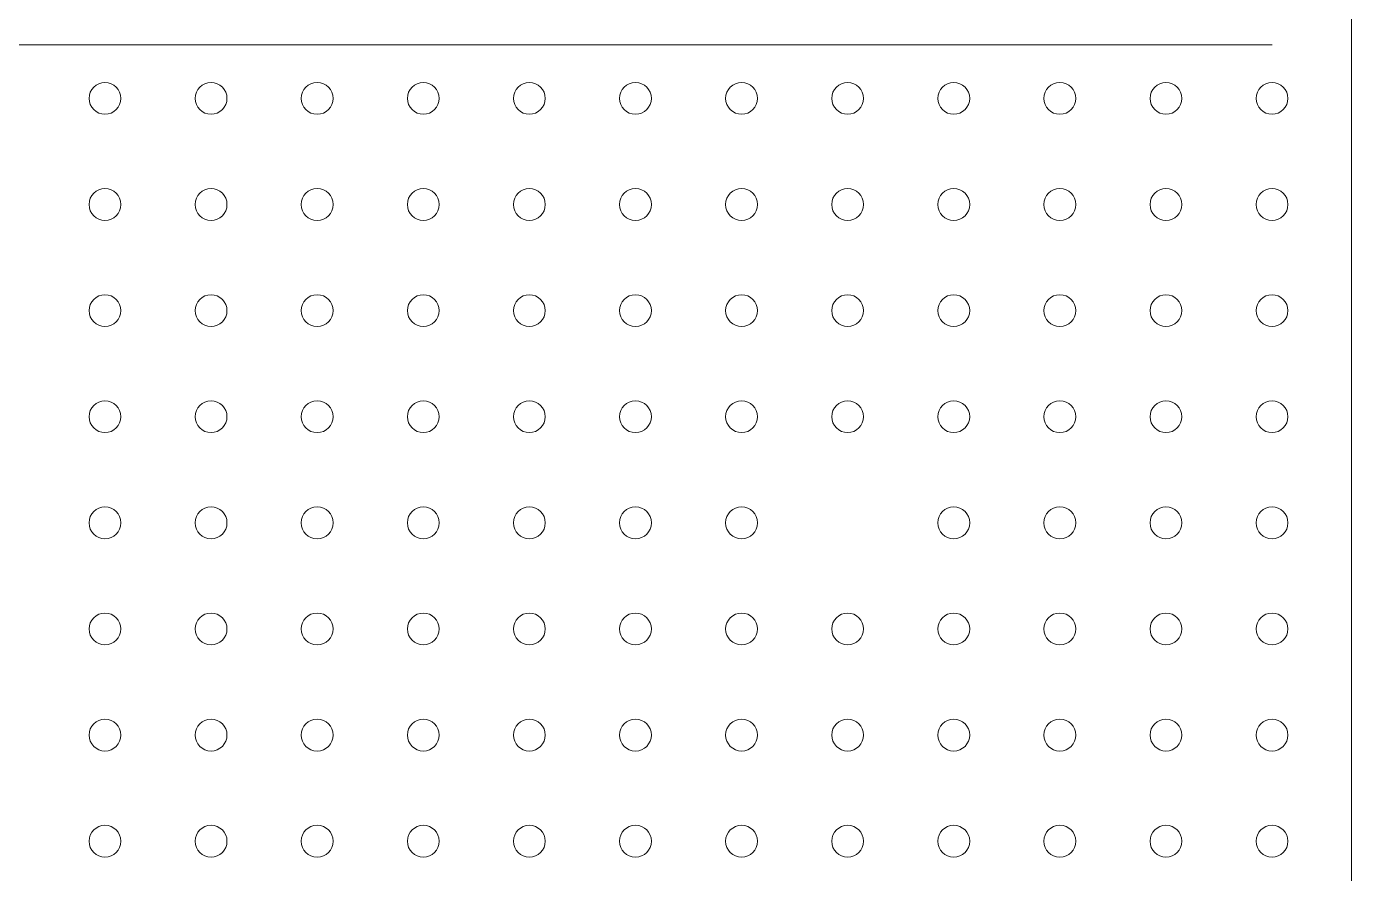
# Model space of a CAD drawing. Header units: millimetres. Extents: x -343 to 152, y -236 to 152.
# Drawn here: x 27.5 to 152.4, y -78.2 to 1.7 of the extents above; entities that cross this region are included whole.
import ezdxf

# ---------------------------------------------------------------- set-up
doc = ezdxf.new("R2010")
doc.units = ezdxf.units.MM
doc.header["$MEASUREMENT"] = 0
doc.layers.add('Layer 1', color=7, linetype='Continuous')

msp = doc.modelspace()

# ---------------------------------------------------------------- linework, layer by layer
at = {"layer": 'Layer 1', "color": 1, "lineweight": 20}
msp.add_open_spline([(-152.5693, -152.5693), (-152.5693, -152.5693), (152.4307, -152.5693), (152.4307, -152.5693), (152.4307, -152.5693), (152.4307, 152.4307), (152.4307, 152.4307), (152.4307, 152.4307), (-152.5693, 152.4307), (-152.5693, 152.4307), (-152.5693, 152.4307), (-152.5693, -152.5693), (-152.5693, -152.5693)], degree=3, knots=[0, 0, 0, 0, 0.25, 0.25, 0.25, 0.5, 0.5, 0.5, 0.75, 0.75, 0.75, 1, 1, 1, 1], dxfattribs=at)
msp.add_open_spline([(-135.0579, -0.0694), (-135.0579, -0.0694), (144.9421, -0.0694), (144.9421, -0.0694)], degree=3, dxfattribs=at)
at = {"layer": 'Layer 1', "color": 253, "lineweight": 9}
for points in [[(34.942, -3.611), (34.1136, -3.611), (33.4421, -4.2826), (33.4421, -5.1109), (33.4421, -5.9393), (34.1136, -6.611), (34.942, -6.611), (35.7705, -6.611), (36.442, -5.9393), (36.442, -5.1109), (36.442, -4.2826), (35.7705, -3.611), (34.942, -3.611)], [(44.9421, -3.611), (44.1137, -3.611), (43.442, -4.2826), (43.442, -5.1109), (43.442, -5.9393), (44.1137, -6.611), (44.9421, -6.611), (45.7704, -6.611), (46.4421, -5.9393), (46.4421, -5.1109), (46.4421, -4.2826), (45.7704, -3.611), (44.9421, -3.611)], [(54.9421, -3.611), (54.1136, -3.611), (53.4421, -4.2826), (53.4421, -5.1109), (53.4421, -5.9393), (54.1136, -6.611), (54.9421, -6.611), (55.7705, -6.611), (56.442, -5.9393), (56.442, -5.1109), (56.442, -4.2826), (55.7705, -3.611), (54.9421, -3.611)], [(64.942, -3.611), (64.1137, -3.611), (63.442, -4.2826), (63.442, -5.1109), (63.442, -5.9393), (64.1137, -6.611), (64.942, -6.611), (65.7704, -6.611), (66.4421, -5.9393), (66.4421, -5.1109), (66.4421, -4.2826), (65.7704, -3.611), (64.942, -3.611)], [(74.9421, -3.611), (74.1136, -3.611), (73.442, -4.2826), (73.442, -5.1109), (73.442, -5.9393), (74.1136, -6.611), (74.9421, -6.611), (75.7705, -6.611), (76.442, -5.9393), (76.442, -5.1109), (76.442, -4.2826), (75.7705, -3.611), (74.9421, -3.611)], [(84.942, -3.611), (84.1136, -3.611), (83.4421, -4.2826), (83.4421, -5.1109), (83.4421, -5.9393), (84.1136, -6.611), (84.942, -6.611), (85.7704, -6.611), (86.4421, -5.9393), (86.4421, -5.1109), (86.4421, -4.2826), (85.7704, -3.611), (84.942, -3.611)], [(94.9421, -3.611), (94.1137, -3.611), (93.442, -4.2826), (93.442, -5.1109), (93.442, -5.9393), (94.1137, -6.611), (94.9421, -6.611), (95.7704, -6.611), (96.4421, -5.9393), (96.4421, -5.1109), (96.4421, -4.2826), (95.7704, -3.611), (94.9421, -3.611)], [(104.942, -3.611), (104.1136, -3.611), (103.4421, -4.2826), (103.4421, -5.1109), (103.4421, -5.9393), (104.1136, -6.611), (104.942, -6.611), (105.7705, -6.611), (106.442, -5.9393), (106.442, -5.1109), (106.442, -4.2826), (105.7705, -3.611), (104.942, -3.611)], [(114.9421, -3.611), (114.1137, -3.611), (113.442, -4.2826), (113.442, -5.1109), (113.442, -5.9393), (114.1137, -6.611), (114.9421, -6.611), (115.7704, -6.611), (116.4421, -5.9393), (116.4421, -5.1109), (116.4421, -4.2826), (115.7704, -3.611), (114.9421, -3.611)], [(124.9421, -3.611), (124.1136, -3.611), (123.4421, -4.2826), (123.4421, -5.1109), (123.4421, -5.9393), (124.1136, -6.611), (124.9421, -6.611), (125.7705, -6.611), (126.442, -5.9393), (126.442, -5.1109), (126.442, -4.2826), (125.7705, -3.611), (124.9421, -3.611)], [(134.942, -3.611), (134.1137, -3.611), (133.442, -4.2826), (133.442, -5.1109), (133.442, -5.9393), (134.1137, -6.611), (134.942, -6.611), (135.7704, -6.611), (136.4421, -5.9393), (136.4421, -5.1109), (136.4421, -4.2826), (135.7704, -3.611), (134.942, -3.611)], [(144.9421, -3.611), (144.1136, -3.611), (143.4421, -4.2826), (143.4421, -5.1109), (143.4421, -5.9393), (144.1136, -6.611), (144.9421, -6.611), (145.7705, -6.611), (146.442, -5.9393), (146.442, -5.1109), (146.442, -4.2826), (145.7705, -3.611), (144.9421, -3.611)], [(34.942, -13.6109), (34.1136, -13.6109), (33.4421, -14.2826), (33.4421, -15.111), (33.4421, -15.9394), (34.1136, -16.6109), (34.942, -16.6109), (35.7705, -16.6109), (36.442, -15.9394), (36.442, -15.111), (36.442, -14.2826), (35.7705, -13.6109), (34.942, -13.6109)], [(44.9421, -13.6109), (44.1137, -13.6109), (43.442, -14.2826), (43.442, -15.111), (43.442, -15.9394), (44.1137, -16.6109), (44.9421, -16.6109), (45.7704, -16.6109), (46.4421, -15.9394), (46.4421, -15.111), (46.4421, -14.2826), (45.7704, -13.6109), (44.9421, -13.6109)], [(54.9421, -13.6109), (54.1136, -13.6109), (53.4421, -14.2826), (53.4421, -15.111), (53.4421, -15.9394), (54.1136, -16.6109), (54.9421, -16.6109), (55.7705, -16.6109), (56.442, -15.9394), (56.442, -15.111), (56.442, -14.2826), (55.7705, -13.6109), (54.9421, -13.6109)], [(64.942, -13.6109), (64.1137, -13.6109), (63.442, -14.2826), (63.442, -15.111), (63.442, -15.9394), (64.1137, -16.6109), (64.942, -16.6109), (65.7704, -16.6109), (66.4421, -15.9394), (66.4421, -15.111), (66.4421, -14.2826), (65.7704, -13.6109), (64.942, -13.6109)], [(74.9421, -13.6109), (74.1136, -13.6109), (73.442, -14.2826), (73.442, -15.111), (73.442, -15.9394), (74.1136, -16.6109), (74.9421, -16.6109), (75.7705, -16.6109), (76.442, -15.9394), (76.442, -15.111), (76.442, -14.2826), (75.7705, -13.6109), (74.9421, -13.6109)], [(84.942, -13.6109), (84.1136, -13.6109), (83.4421, -14.2826), (83.4421, -15.111), (83.4421, -15.9394), (84.1136, -16.6109), (84.942, -16.6109), (85.7704, -16.6109), (86.4421, -15.9394), (86.4421, -15.111), (86.4421, -14.2826), (85.7704, -13.6109), (84.942, -13.6109)], [(94.9421, -13.6109), (94.1137, -13.6109), (93.442, -14.2826), (93.442, -15.111), (93.442, -15.9394), (94.1137, -16.6109), (94.9421, -16.6109), (95.7704, -16.6109), (96.4421, -15.9394), (96.4421, -15.111), (96.4421, -14.2826), (95.7704, -13.6109), (94.9421, -13.6109)], [(104.942, -13.6109), (104.1136, -13.6109), (103.4421, -14.2826), (103.4421, -15.111), (103.4421, -15.9394), (104.1136, -16.6109), (104.942, -16.6109), (105.7705, -16.6109), (106.442, -15.9394), (106.442, -15.111), (106.442, -14.2826), (105.7705, -13.6109), (104.942, -13.6109)], [(114.9421, -13.6109), (114.1137, -13.6109), (113.442, -14.2826), (113.442, -15.111), (113.442, -15.9394), (114.1137, -16.6109), (114.9421, -16.6109), (115.7704, -16.6109), (116.4421, -15.9394), (116.4421, -15.111), (116.4421, -14.2826), (115.7704, -13.6109), (114.9421, -13.6109)], [(124.9421, -13.6109), (124.1136, -13.6109), (123.4421, -14.2826), (123.4421, -15.111), (123.4421, -15.9394), (124.1136, -16.6109), (124.9421, -16.6109), (125.7705, -16.6109), (126.442, -15.9394), (126.442, -15.111), (126.442, -14.2826), (125.7705, -13.6109), (124.9421, -13.6109)], [(134.942, -13.6109), (134.1137, -13.6109), (133.442, -14.2826), (133.442, -15.111), (133.442, -15.9394), (134.1137, -16.6109), (134.942, -16.6109), (135.7704, -16.6109), (136.4421, -15.9394), (136.4421, -15.111), (136.4421, -14.2826), (135.7704, -13.6109), (134.942, -13.6109)], [(144.9421, -13.6109), (144.1136, -13.6109), (143.4421, -14.2826), (143.4421, -15.111), (143.4421, -15.9394), (144.1136, -16.6109), (144.9421, -16.6109), (145.7705, -16.6109), (146.442, -15.9394), (146.442, -15.111), (146.442, -14.2826), (145.7705, -13.6109), (144.9421, -13.6109)], [(34.942, -23.611), (34.1136, -23.611), (33.4421, -24.2825), (33.4421, -25.1109), (33.4421, -25.9394), (34.1136, -26.6109), (34.942, -26.6109), (35.7705, -26.6109), (36.442, -25.9394), (36.442, -25.1109), (36.442, -24.2825), (35.7705, -23.611), (34.942, -23.611)], [(44.9421, -23.611), (44.1137, -23.611), (43.442, -24.2825), (43.442, -25.1109), (43.442, -25.9394), (44.1137, -26.6109), (44.9421, -26.6109), (45.7704, -26.6109), (46.4421, -25.9394), (46.4421, -25.1109), (46.4421, -24.2825), (45.7704, -23.611), (44.9421, -23.611)], [(54.9421, -23.611), (54.1136, -23.611), (53.4421, -24.2825), (53.4421, -25.1109), (53.4421, -25.9394), (54.1136, -26.6109), (54.9421, -26.6109), (55.7705, -26.6109), (56.442, -25.9394), (56.442, -25.1109), (56.442, -24.2825), (55.7705, -23.611), (54.9421, -23.611)], [(64.942, -23.611), (64.1137, -23.611), (63.442, -24.2825), (63.442, -25.1109), (63.442, -25.9394), (64.1137, -26.6109), (64.942, -26.6109), (65.7704, -26.6109), (66.4421, -25.9394), (66.4421, -25.1109), (66.4421, -24.2825), (65.7704, -23.611), (64.942, -23.611)], [(74.9421, -23.611), (74.1136, -23.611), (73.442, -24.2825), (73.442, -25.1109), (73.442, -25.9394), (74.1136, -26.6109), (74.9421, -26.6109), (75.7705, -26.6109), (76.442, -25.9394), (76.442, -25.1109), (76.442, -24.2825), (75.7705, -23.611), (74.9421, -23.611)], [(84.942, -23.611), (84.1136, -23.611), (83.4421, -24.2825), (83.4421, -25.1109), (83.4421, -25.9394), (84.1136, -26.6109), (84.942, -26.6109), (85.7704, -26.6109), (86.4421, -25.9394), (86.4421, -25.1109), (86.4421, -24.2825), (85.7704, -23.611), (84.942, -23.611)], [(94.9421, -23.611), (94.1137, -23.611), (93.442, -24.2825), (93.442, -25.1109), (93.442, -25.9394), (94.1137, -26.6109), (94.9421, -26.6109), (95.7704, -26.6109), (96.4421, -25.9394), (96.4421, -25.1109), (96.4421, -24.2825), (95.7704, -23.611), (94.9421, -23.611)], [(104.942, -23.611), (104.1136, -23.611), (103.4421, -24.2825), (103.4421, -25.1109), (103.4421, -25.9394), (104.1136, -26.6109), (104.942, -26.6109), (105.7705, -26.6109), (106.442, -25.9394), (106.442, -25.1109), (106.442, -24.2825), (105.7705, -23.611), (104.942, -23.611)], [(114.9421, -23.611), (114.1137, -23.611), (113.442, -24.2825), (113.442, -25.1109), (113.442, -25.9394), (114.1137, -26.6109), (114.9421, -26.6109), (115.7704, -26.6109), (116.4421, -25.9394), (116.4421, -25.1109), (116.4421, -24.2825), (115.7704, -23.611), (114.9421, -23.611)], [(124.9421, -23.611), (124.1136, -23.611), (123.4421, -24.2825), (123.4421, -25.1109), (123.4421, -25.9394), (124.1136, -26.6109), (124.9421, -26.6109), (125.7705, -26.6109), (126.442, -25.9394), (126.442, -25.1109), (126.442, -24.2825), (125.7705, -23.611), (124.9421, -23.611)], [(134.942, -23.611), (134.1137, -23.611), (133.442, -24.2825), (133.442, -25.1109), (133.442, -25.9394), (134.1137, -26.6109), (134.942, -26.6109), (135.7704, -26.6109), (136.4421, -25.9394), (136.4421, -25.1109), (136.4421, -24.2825), (135.7704, -23.611), (134.942, -23.611)], [(144.9421, -23.611), (144.1136, -23.611), (143.4421, -24.2825), (143.4421, -25.1109), (143.4421, -25.9394), (144.1136, -26.6109), (144.9421, -26.6109), (145.7705, -26.6109), (146.442, -25.9394), (146.442, -25.1109), (146.442, -24.2825), (145.7705, -23.611), (144.9421, -23.611)], [(34.942, -33.6109), (34.1136, -33.6109), (33.4421, -34.2826), (33.4421, -35.111), (33.4421, -35.9393), (34.1136, -36.611), (34.942, -36.611), (35.7705, -36.611), (36.442, -35.9393), (36.442, -35.111), (36.442, -34.2826), (35.7705, -33.6109), (34.942, -33.6109)], [(44.9421, -33.6109), (44.1137, -33.6109), (43.442, -34.2826), (43.442, -35.111), (43.442, -35.9393), (44.1137, -36.611), (44.9421, -36.611), (45.7704, -36.611), (46.4421, -35.9393), (46.4421, -35.111), (46.4421, -34.2826), (45.7704, -33.6109), (44.9421, -33.6109)], [(54.9421, -33.6109), (54.1136, -33.6109), (53.4421, -34.2826), (53.4421, -35.111), (53.4421, -35.9393), (54.1136, -36.611), (54.9421, -36.611), (55.7705, -36.611), (56.442, -35.9393), (56.442, -35.111), (56.442, -34.2826), (55.7705, -33.6109), (54.9421, -33.6109)], [(64.942, -33.6109), (64.1137, -33.6109), (63.442, -34.2826), (63.442, -35.111), (63.442, -35.9393), (64.1137, -36.611), (64.942, -36.611), (65.7704, -36.611), (66.4421, -35.9393), (66.4421, -35.111), (66.4421, -34.2826), (65.7704, -33.6109), (64.942, -33.6109)], [(74.9421, -33.6109), (74.1136, -33.6109), (73.442, -34.2826), (73.442, -35.111), (73.442, -35.9393), (74.1136, -36.611), (74.9421, -36.611), (75.7705, -36.611), (76.442, -35.9393), (76.442, -35.111), (76.442, -34.2826), (75.7705, -33.6109), (74.9421, -33.6109)], [(84.942, -33.6109), (84.1136, -33.6109), (83.4421, -34.2826), (83.4421, -35.111), (83.4421, -35.9393), (84.1136, -36.611), (84.942, -36.611), (85.7704, -36.611), (86.4421, -35.9393), (86.4421, -35.111), (86.4421, -34.2826), (85.7704, -33.6109), (84.942, -33.6109)], [(94.9421, -33.6109), (94.1137, -33.6109), (93.442, -34.2826), (93.442, -35.111), (93.442, -35.9393), (94.1137, -36.611), (94.9421, -36.611), (95.7704, -36.611), (96.4421, -35.9393), (96.4421, -35.111), (96.4421, -34.2826), (95.7704, -33.6109), (94.9421, -33.6109)], [(104.942, -33.6109), (104.1136, -33.6109), (103.4421, -34.2826), (103.4421, -35.111), (103.4421, -35.9393), (104.1136, -36.611), (104.942, -36.611), (105.7705, -36.611), (106.442, -35.9393), (106.442, -35.111), (106.442, -34.2826), (105.7705, -33.6109), (104.942, -33.6109)], [(114.9421, -33.6109), (114.1137, -33.6109), (113.442, -34.2826), (113.442, -35.111), (113.442, -35.9393), (114.1137, -36.611), (114.9421, -36.611), (115.7704, -36.611), (116.4421, -35.9393), (116.4421, -35.111), (116.4421, -34.2826), (115.7704, -33.6109), (114.9421, -33.6109)], [(124.9421, -33.6109), (124.1136, -33.6109), (123.4421, -34.2826), (123.4421, -35.111), (123.4421, -35.9393), (124.1136, -36.611), (124.9421, -36.611), (125.7705, -36.611), (126.442, -35.9393), (126.442, -35.111), (126.442, -34.2826), (125.7705, -33.6109), (124.9421, -33.6109)], [(134.942, -33.6109), (134.1137, -33.6109), (133.442, -34.2826), (133.442, -35.111), (133.442, -35.9393), (134.1137, -36.611), (134.942, -36.611), (135.7704, -36.611), (136.4421, -35.9393), (136.4421, -35.111), (136.4421, -34.2826), (135.7704, -33.6109), (134.942, -33.6109)], [(144.9421, -33.6109), (144.1136, -33.6109), (143.4421, -34.2826), (143.4421, -35.111), (143.4421, -35.9393), (144.1136, -36.611), (144.9421, -36.611), (145.7705, -36.611), (146.442, -35.9393), (146.442, -35.111), (146.442, -34.2826), (145.7705, -33.6109), (144.9421, -33.6109)], [(34.942, -43.611), (34.1136, -43.611), (33.4421, -44.2825), (33.4421, -45.1109), (33.4421, -45.9394), (34.1136, -46.6109), (34.942, -46.6109), (35.7705, -46.6109), (36.442, -45.9394), (36.442, -45.1109), (36.442, -44.2825), (35.7705, -43.611), (34.942, -43.611)], [(44.9421, -43.611), (44.1137, -43.611), (43.442, -44.2825), (43.442, -45.1109), (43.442, -45.9394), (44.1137, -46.6109), (44.9421, -46.6109), (45.7704, -46.6109), (46.4421, -45.9394), (46.4421, -45.1109), (46.4421, -44.2825), (45.7704, -43.611), (44.9421, -43.611)], [(54.9421, -43.611), (54.1136, -43.611), (53.4421, -44.2825), (53.4421, -45.1109), (53.4421, -45.9394), (54.1136, -46.6109), (54.9421, -46.6109), (55.7705, -46.6109), (56.442, -45.9394), (56.442, -45.1109), (56.442, -44.2825), (55.7705, -43.611), (54.9421, -43.611)], [(64.942, -43.611), (64.1137, -43.611), (63.442, -44.2825), (63.442, -45.1109), (63.442, -45.9394), (64.1137, -46.6109), (64.942, -46.6109), (65.7704, -46.6109), (66.4421, -45.9394), (66.4421, -45.1109), (66.4421, -44.2825), (65.7704, -43.611), (64.942, -43.611)], [(74.9421, -43.611), (74.1136, -43.611), (73.442, -44.2825), (73.442, -45.1109), (73.442, -45.9394), (74.1136, -46.6109), (74.9421, -46.6109), (75.7705, -46.6109), (76.442, -45.9394), (76.442, -45.1109), (76.442, -44.2825), (75.7705, -43.611), (74.9421, -43.611)], [(84.942, -43.611), (84.1136, -43.611), (83.4421, -44.2825), (83.4421, -45.1109), (83.4421, -45.9394), (84.1136, -46.6109), (84.942, -46.6109), (85.7704, -46.6109), (86.4421, -45.9394), (86.4421, -45.1109), (86.4421, -44.2825), (85.7704, -43.611), (84.942, -43.611)], [(94.9421, -43.611), (94.1137, -43.611), (93.442, -44.2825), (93.442, -45.1109), (93.442, -45.9394), (94.1137, -46.6109), (94.9421, -46.6109), (95.7704, -46.6109), (96.4421, -45.9394), (96.4421, -45.1109), (96.4421, -44.2825), (95.7704, -43.611), (94.9421, -43.611)], [(114.9421, -43.611), (114.1137, -43.611), (113.442, -44.2825), (113.442, -45.1109), (113.442, -45.9394), (114.1137, -46.6109), (114.9421, -46.6109), (115.7704, -46.6109), (116.4421, -45.9394), (116.4421, -45.1109), (116.4421, -44.2825), (115.7704, -43.611), (114.9421, -43.611)], [(124.9421, -43.611), (124.1136, -43.611), (123.4421, -44.2825), (123.4421, -45.1109), (123.4421, -45.9394), (124.1136, -46.6109), (124.9421, -46.6109), (125.7705, -46.6109), (126.442, -45.9394), (126.442, -45.1109), (126.442, -44.2825), (125.7705, -43.611), (124.9421, -43.611)], [(134.942, -43.611), (134.1137, -43.611), (133.442, -44.2825), (133.442, -45.1109), (133.442, -45.9394), (134.1137, -46.6109), (134.942, -46.6109), (135.7704, -46.6109), (136.4421, -45.9394), (136.4421, -45.1109), (136.4421, -44.2825), (135.7704, -43.611), (134.942, -43.611)], [(144.9421, -43.611), (144.1136, -43.611), (143.4421, -44.2825), (143.4421, -45.1109), (143.4421, -45.9394), (144.1136, -46.6109), (144.9421, -46.6109), (145.7705, -46.6109), (146.442, -45.9394), (146.442, -45.1109), (146.442, -44.2825), (145.7705, -43.611), (144.9421, -43.611)], [(34.942, -53.6109), (34.1136, -53.6109), (33.4421, -54.2826), (33.4421, -55.1109), (33.4421, -55.9393), (34.1136, -56.611), (34.942, -56.611), (35.7705, -56.611), (36.442, -55.9393), (36.442, -55.1109), (36.442, -54.2826), (35.7705, -53.6109), (34.942, -53.6109)], [(44.9421, -53.6109), (44.1137, -53.6109), (43.442, -54.2826), (43.442, -55.1109), (43.442, -55.9393), (44.1137, -56.611), (44.9421, -56.611), (45.7704, -56.611), (46.4421, -55.9393), (46.4421, -55.1109), (46.4421, -54.2826), (45.7704, -53.6109), (44.9421, -53.6109)], [(54.9421, -53.6109), (54.1136, -53.6109), (53.4421, -54.2826), (53.4421, -55.1109), (53.4421, -55.9393), (54.1136, -56.611), (54.9421, -56.611), (55.7705, -56.611), (56.442, -55.9393), (56.442, -55.1109), (56.442, -54.2826), (55.7705, -53.6109), (54.9421, -53.6109)], [(64.942, -53.6109), (64.1137, -53.6109), (63.442, -54.2826), (63.442, -55.1109), (63.442, -55.9393), (64.1137, -56.611), (64.942, -56.611), (65.7704, -56.611), (66.4421, -55.9393), (66.4421, -55.1109), (66.4421, -54.2826), (65.7704, -53.6109), (64.942, -53.6109)], [(74.9421, -53.6109), (74.1136, -53.6109), (73.442, -54.2826), (73.442, -55.1109), (73.442, -55.9393), (74.1136, -56.611), (74.9421, -56.611), (75.7705, -56.611), (76.442, -55.9393), (76.442, -55.1109), (76.442, -54.2826), (75.7705, -53.6109), (74.9421, -53.6109)], [(84.942, -53.6109), (84.1136, -53.6109), (83.4421, -54.2826), (83.4421, -55.1109), (83.4421, -55.9393), (84.1136, -56.611), (84.942, -56.611), (85.7704, -56.611), (86.4421, -55.9393), (86.4421, -55.1109), (86.4421, -54.2826), (85.7704, -53.6109), (84.942, -53.6109)], [(94.9421, -53.6109), (94.1137, -53.6109), (93.442, -54.2826), (93.442, -55.1109), (93.442, -55.9393), (94.1137, -56.611), (94.9421, -56.611), (95.7704, -56.611), (96.4421, -55.9393), (96.4421, -55.1109), (96.4421, -54.2826), (95.7704, -53.6109), (94.9421, -53.6109)], [(104.942, -53.6109), (104.1136, -53.6109), (103.4421, -54.2826), (103.4421, -55.1109), (103.4421, -55.9393), (104.1136, -56.611), (104.942, -56.611), (105.7705, -56.611), (106.442, -55.9393), (106.442, -55.1109), (106.442, -54.2826), (105.7705, -53.6109), (104.942, -53.6109)], [(114.9421, -53.6109), (114.1137, -53.6109), (113.442, -54.2826), (113.442, -55.1109), (113.442, -55.9393), (114.1137, -56.611), (114.9421, -56.611), (115.7704, -56.611), (116.4421, -55.9393), (116.4421, -55.1109), (116.4421, -54.2826), (115.7704, -53.6109), (114.9421, -53.6109)], [(124.9421, -53.6109), (124.1136, -53.6109), (123.4421, -54.2826), (123.4421, -55.1109), (123.4421, -55.9393), (124.1136, -56.611), (124.9421, -56.611), (125.7705, -56.611), (126.442, -55.9393), (126.442, -55.1109), (126.442, -54.2826), (125.7705, -53.6109), (124.9421, -53.6109)], [(134.942, -53.6109), (134.1137, -53.6109), (133.442, -54.2826), (133.442, -55.1109), (133.442, -55.9393), (134.1137, -56.611), (134.942, -56.611), (135.7704, -56.611), (136.4421, -55.9393), (136.4421, -55.1109), (136.4421, -54.2826), (135.7704, -53.6109), (134.942, -53.6109)], [(144.9421, -53.6109), (144.1136, -53.6109), (143.4421, -54.2826), (143.4421, -55.1109), (143.4421, -55.9393), (144.1136, -56.611), (144.9421, -56.611), (145.7705, -56.611), (146.442, -55.9393), (146.442, -55.1109), (146.442, -54.2826), (145.7705, -53.6109), (144.9421, -53.6109)], [(34.942, -63.611), (34.1136, -63.611), (33.4421, -64.2825), (33.4421, -65.111), (33.4421, -65.9394), (34.1136, -66.6109), (34.942, -66.6109), (35.7705, -66.6109), (36.442, -65.9394), (36.442, -65.111), (36.442, -64.2825), (35.7705, -63.611), (34.942, -63.611)], [(44.9421, -63.611), (44.1137, -63.611), (43.442, -64.2825), (43.442, -65.111), (43.442, -65.9394), (44.1137, -66.6109), (44.9421, -66.6109), (45.7704, -66.6109), (46.4421, -65.9394), (46.4421, -65.111), (46.4421, -64.2825), (45.7704, -63.611), (44.9421, -63.611)], [(54.9421, -63.611), (54.1136, -63.611), (53.4421, -64.2825), (53.4421, -65.111), (53.4421, -65.9394), (54.1136, -66.6109), (54.9421, -66.6109), (55.7705, -66.6109), (56.442, -65.9394), (56.442, -65.111), (56.442, -64.2825), (55.7705, -63.611), (54.9421, -63.611)], [(64.942, -63.611), (64.1137, -63.611), (63.442, -64.2825), (63.442, -65.111), (63.442, -65.9394), (64.1137, -66.6109), (64.942, -66.6109), (65.7704, -66.6109), (66.4421, -65.9394), (66.4421, -65.111), (66.4421, -64.2825), (65.7704, -63.611), (64.942, -63.611)], [(74.9421, -63.611), (74.1136, -63.611), (73.442, -64.2825), (73.442, -65.111), (73.442, -65.9394), (74.1136, -66.6109), (74.9421, -66.6109), (75.7705, -66.6109), (76.442, -65.9394), (76.442, -65.111), (76.442, -64.2825), (75.7705, -63.611), (74.9421, -63.611)], [(84.942, -63.611), (84.1136, -63.611), (83.4421, -64.2825), (83.4421, -65.111), (83.4421, -65.9394), (84.1136, -66.6109), (84.942, -66.6109), (85.7704, -66.6109), (86.4421, -65.9394), (86.4421, -65.111), (86.4421, -64.2825), (85.7704, -63.611), (84.942, -63.611)], [(94.9421, -63.611), (94.1137, -63.611), (93.442, -64.2825), (93.442, -65.111), (93.442, -65.9394), (94.1137, -66.6109), (94.9421, -66.6109), (95.7704, -66.6109), (96.4421, -65.9394), (96.4421, -65.111), (96.4421, -64.2825), (95.7704, -63.611), (94.9421, -63.611)], [(104.942, -63.611), (104.1136, -63.611), (103.4421, -64.2825), (103.4421, -65.111), (103.4421, -65.9394), (104.1136, -66.6109), (104.942, -66.6109), (105.7705, -66.6109), (106.442, -65.9394), (106.442, -65.111), (106.442, -64.2825), (105.7705, -63.611), (104.942, -63.611)], [(114.9421, -63.611), (114.1137, -63.611), (113.442, -64.2825), (113.442, -65.111), (113.442, -65.9394), (114.1137, -66.6109), (114.9421, -66.6109), (115.7704, -66.6109), (116.4421, -65.9394), (116.4421, -65.111), (116.4421, -64.2825), (115.7704, -63.611), (114.9421, -63.611)], [(124.9421, -63.611), (124.1136, -63.611), (123.4421, -64.2825), (123.4421, -65.111), (123.4421, -65.9394), (124.1136, -66.6109), (124.9421, -66.6109), (125.7705, -66.6109), (126.442, -65.9394), (126.442, -65.111), (126.442, -64.2825), (125.7705, -63.611), (124.9421, -63.611)], [(134.942, -63.611), (134.1137, -63.611), (133.442, -64.2825), (133.442, -65.111), (133.442, -65.9394), (134.1137, -66.6109), (134.942, -66.6109), (135.7704, -66.6109), (136.4421, -65.9394), (136.4421, -65.111), (136.4421, -64.2825), (135.7704, -63.611), (134.942, -63.611)], [(144.9421, -63.611), (144.1136, -63.611), (143.4421, -64.2825), (143.4421, -65.111), (143.4421, -65.9394), (144.1136, -66.6109), (144.9421, -66.6109), (145.7705, -66.6109), (146.442, -65.9394), (146.442, -65.111), (146.442, -64.2825), (145.7705, -63.611), (144.9421, -63.611)], [(34.942, -73.6109), (34.1136, -73.6109), (33.4421, -74.2826), (33.4421, -75.1109), (33.4421, -75.9393), (34.1136, -76.611), (34.942, -76.611), (35.7705, -76.611), (36.442, -75.9393), (36.442, -75.1109), (36.442, -74.2826), (35.7705, -73.6109), (34.942, -73.6109)], [(44.9421, -73.6109), (44.1137, -73.6109), (43.442, -74.2826), (43.442, -75.1109), (43.442, -75.9393), (44.1137, -76.611), (44.9421, -76.611), (45.7704, -76.611), (46.4421, -75.9393), (46.4421, -75.1109), (46.4421, -74.2826), (45.7704, -73.6109), (44.9421, -73.6109)], [(54.9421, -73.6109), (54.1136, -73.6109), (53.4421, -74.2826), (53.4421, -75.1109), (53.4421, -75.9393), (54.1136, -76.611), (54.9421, -76.611), (55.7705, -76.611), (56.442, -75.9393), (56.442, -75.1109), (56.442, -74.2826), (55.7705, -73.6109), (54.9421, -73.6109)], [(64.942, -73.6109), (64.1137, -73.6109), (63.442, -74.2826), (63.442, -75.1109), (63.442, -75.9393), (64.1137, -76.611), (64.942, -76.611), (65.7704, -76.611), (66.4421, -75.9393), (66.4421, -75.1109), (66.4421, -74.2826), (65.7704, -73.6109), (64.942, -73.6109)], [(74.9421, -73.6109), (74.1136, -73.6109), (73.442, -74.2826), (73.442, -75.1109), (73.442, -75.9393), (74.1136, -76.611), (74.9421, -76.611), (75.7705, -76.611), (76.442, -75.9393), (76.442, -75.1109), (76.442, -74.2826), (75.7705, -73.6109), (74.9421, -73.6109)], [(84.942, -73.6109), (84.1136, -73.6109), (83.4421, -74.2826), (83.4421, -75.1109), (83.4421, -75.9393), (84.1136, -76.611), (84.942, -76.611), (85.7704, -76.611), (86.4421, -75.9393), (86.4421, -75.1109), (86.4421, -74.2826), (85.7704, -73.6109), (84.942, -73.6109)], [(94.9421, -73.6109), (94.1137, -73.6109), (93.442, -74.2826), (93.442, -75.1109), (93.442, -75.9393), (94.1137, -76.611), (94.9421, -76.611), (95.7704, -76.611), (96.4421, -75.9393), (96.4421, -75.1109), (96.4421, -74.2826), (95.7704, -73.6109), (94.9421, -73.6109)], [(104.942, -73.6109), (104.1136, -73.6109), (103.4421, -74.2826), (103.4421, -75.1109), (103.4421, -75.9393), (104.1136, -76.611), (104.942, -76.611), (105.7705, -76.611), (106.442, -75.9393), (106.442, -75.1109), (106.442, -74.2826), (105.7705, -73.6109), (104.942, -73.6109)], [(114.9421, -73.6109), (114.1137, -73.6109), (113.442, -74.2826), (113.442, -75.1109), (113.442, -75.9393), (114.1137, -76.611), (114.9421, -76.611), (115.7704, -76.611), (116.4421, -75.9393), (116.4421, -75.1109), (116.4421, -74.2826), (115.7704, -73.6109), (114.9421, -73.6109)], [(124.9421, -73.6109), (124.1136, -73.6109), (123.4421, -74.2826), (123.4421, -75.1109), (123.4421, -75.9393), (124.1136, -76.611), (124.9421, -76.611), (125.7705, -76.611), (126.442, -75.9393), (126.442, -75.1109), (126.442, -74.2826), (125.7705, -73.6109), (124.9421, -73.6109)], [(134.942, -73.6109), (134.1137, -73.6109), (133.442, -74.2826), (133.442, -75.1109), (133.442, -75.9393), (134.1137, -76.611), (134.942, -76.611), (135.7704, -76.611), (136.4421, -75.9393), (136.4421, -75.1109), (136.4421, -74.2826), (135.7704, -73.6109), (134.942, -73.6109)], [(144.9421, -73.6109), (144.1136, -73.6109), (143.4421, -74.2826), (143.4421, -75.1109), (143.4421, -75.9393), (144.1136, -76.611), (144.9421, -76.611), (145.7705, -76.611), (146.442, -75.9393), (146.442, -75.1109), (146.442, -74.2826), (145.7705, -73.6109), (144.9421, -73.6109)]]:
    msp.add_open_spline(points, degree=3, knots=[0, 0, 0, 0, 0.25, 0.25, 0.25, 0.5, 0.5, 0.5, 0.75, 0.75, 0.75, 1, 1, 1, 1], dxfattribs=at)

doc.saveas('drawing.dxf')
